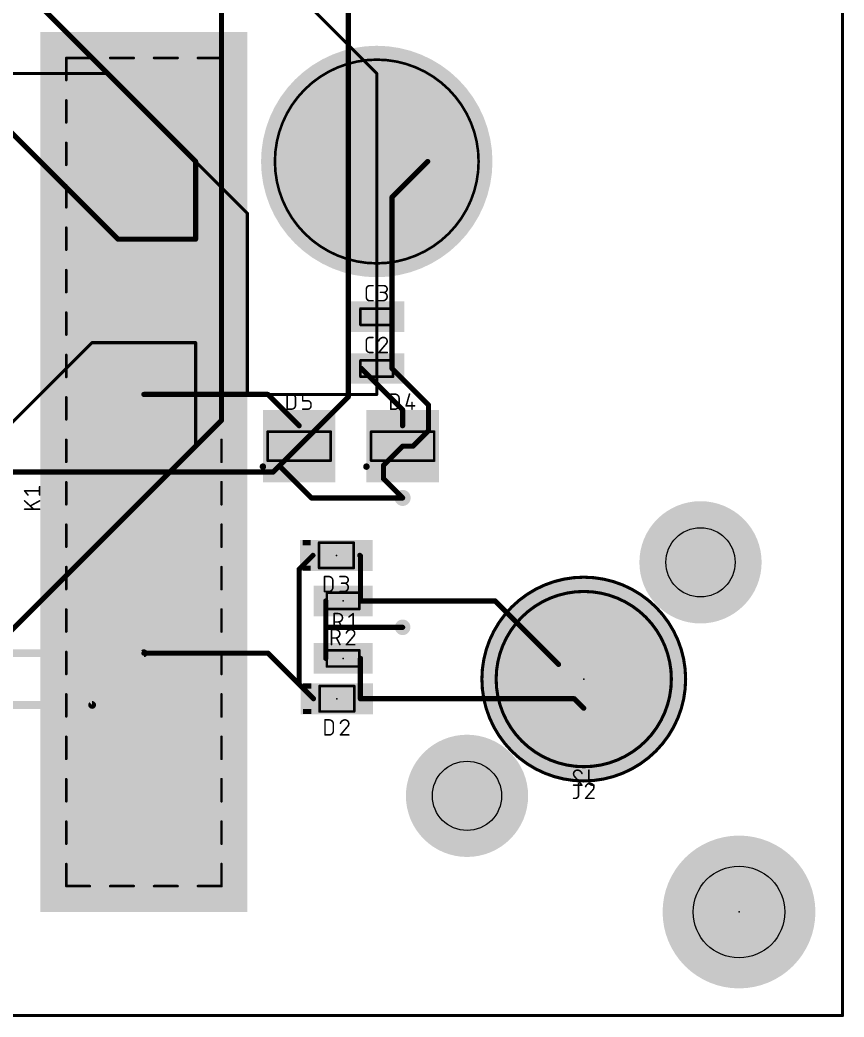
# Model space of a CAD drawing. Extents: x 0 to 100, y 0 to 94.
# Drawn here: x 59.96 to 100.41, y -0.08 to 48.86 of the extents above; entities that cross this region are included whole.
import ezdxf

# ---------------------------------------------------------------- set-up
doc = ezdxf.new("R2010")
doc.units = 0
for name, color, linetype in [('1', 12, 'CONTINUOUS'), ('16', 132, 'CONTINUOUS'), ('17', 110, 'CONTINUOUS'), ('18', 110, 'CONTINUOUS'), ('20', 31, 'CONTINUOUS'), ('21', 253, 'CONTINUOUS'), ('22', 253, 'CONTINUOUS'), ('23', 53, 'CONTINUOUS'), ('25', 253, 'CONTINUOUS'), ('26', 253, 'CONTINUOUS'), ('39', 12, 'CONTINUOUS'), ('40', 132, 'CONTINUOUS')]:
    doc.layers.add(name, color=color, linetype=linetype)

# ---------------------------------------------------------------- blocks, each defined once
blk = doc.blocks.new('SQUAREP')
blk.add_solid([(-0.5, -0.5), (0.5, -0.5), (-0.5, 0.5), (0.5, 0.5)])
blk = doc.blocks.new('ROUNDP')
at = {"const_width": 0.5}
blk.add_lwpolyline([(0, -0.25, 1), (0, 0.25, 1), (0, -0.25)], format="xyb", dxfattribs=at)
blk = doc.blocks.new('RECT')
blk.add_solid([(-0.5, -0.5), (0.5, -0.5), (-0.5, 0.5), (0.5, 0.5)])
blk = doc.blocks.new('ROUNDV')
at = {"const_width": 0.5}
blk.add_lwpolyline([(0, -0.25, 1), (0, 0.25, 1), (0, -0.25)], format="xyb", dxfattribs=at)

msp = doc.modelspace()

# ---------------------------------------------------------------- linework, layer by layer
at = {"layer": '1'}
for points, const_width in [([(77.47, 46.228), (67.056, 56.642)], 0.1524), ([(40.64, 46.228), (64.262, 46.228)], 0.1524), ([(64.262, 46.228), (71.12, 39.37)], 0.1524), ([(77.47, 30.48), (77.47, 46.228)], 0.1524), ([(78.22, 40.16), (79.97, 41.91)], 0.254), ([(78.22, 34.29), (78.22, 40.16)], 0.254), ([(71.12, 39.37), (71.12, 30.48)], 0.1524), ([(78.22, 31.75), (78.22, 34.29)], 0.254), ([(57.785, 27.305), (63.5, 33.02)], 0.1524), ([(63.5, 33.02), (68.58, 33.02)], 0.1524), ([(68.58, 33.02), (68.58, 27.94)], 0.1524), ([(76.72, 31.75), (78.74, 29.73)], 0.254), ([(80.01, 29.96), (78.22, 31.75)], 0.254), ([(66.04, 30.48), (72.1233, 30.48)], 0.254), ([(71.12, 30.48), (77.47, 30.48)], 0.1524), ([(72.1233, 30.48), (72.2567, 30.3467)], 0.254), ([(73.66, 28.9433), (72.2567, 30.3467)], 0.254), ([(78.74, 29.73), (78.74, 28.9433)], 0.254), ([(80.01, 28.702), (80.01, 29.96)], 0.254), ([(58.42, 17.78), (69.85, 29.21)], 0.254), ([(79.248, 27.94), (80.01, 28.702)], 0.254), ([(68.58, 27.94), (59.69, 19.05)], 0.1524), ([(77.8002, 27.0002), (78.74, 27.94)], 0.254), ([(78.74, 27.94), (79.248, 27.94)], 0.254), ([(72.7202, 26.9367), (74.2569, 25.4)], 0.254), ([(77.8002, 26.9367), (77.8002, 27.0002)], 0.254), ([(77.8002, 26.9367), (77.8002, 26.3398)], 0.254), ([(78.74, 25.4), (77.8002, 26.3398)], 0.254), ([(74.2569, 25.4), (78.74, 25.4)], 0.254), ([(73.66, 21.9018), (74.3388, 22.5806)], 0.254), ([(76.669, 22.5504), (76.6388, 22.5806)], 0.254), ([(76.669, 20.3454), (76.669, 22.5504)], 0.254), ([(73.66, 16.249), (73.66, 21.9018)], 0.254), ([(74.969, 19.05), (74.969, 20.3454)], 0.254), ([(83.2746, 20.3454), (76.669, 20.3454)], 0.254), ([(86.39, 17.23), (83.2746, 20.3454)], 0.254), ([(74.969, 17.526), (74.969, 19.05)], 0.254), ([(74.969, 19.05), (78.74, 19.05)], 0.254), ([(66.04, 17.78), (63.5, 15.24)], 0.381), ([(66.04, 17.78), (72.129, 17.78)], 0.254), ([(72.129, 17.78), (73.5295, 16.3795)], 0.254), ([(76.6642, 17.5212), (76.669, 17.526)], 0.254), ([(76.6642, 15.5448), (76.6642, 17.5212)], 0.254), ([(73.5295, 16.3795), (73.66, 16.249)], 0.254), ([(73.66, 16.249), (74.3642, 15.5448)], 0.254), ([(76.6642, 15.5448), (87.1652, 15.5448)], 0.254), ([(87.1652, 15.5448), (87.63, 15.08)], 0.254), ([(63.5, 15.24), (26.25, 15.24)], 0.381)]:
    msp.add_lwpolyline(points, dxfattribs=dict(at, const_width=const_width))
for points, const_width in [([(64.2889, 46.2549, 1), (64.2351, 46.2011)], 0.0762), ([(64.262, 46.1899, 1), (64.262, 46.2661)], 0.0762), ([(77.5081, 46.228, 1), (77.4319, 46.228)], 0.0762), ([(77.4431, 46.2011, 1), (77.4969, 46.2549)], 0.0762), ([(80.0149, 41.8651, 1), (79.9251, 41.9549)], 0.127), ([(78.2835, 40.16, 1), (78.1565, 40.16)], 0.127), ([(78.1751, 40.2049, 1), (78.2649, 40.1151)], 0.127), ([(71.1581, 39.37, 1), (71.0819, 39.37)], 0.0762), ([(71.0931, 39.3431, 1), (71.1469, 39.3969)], 0.0762), ([(78.2835, 34.29, 1), (78.1565, 34.29)], 0.127), ([(78.1565, 34.29, 1), (78.2835, 34.29)], 0.127), ([(63.5, 33.0581, 1), (63.5, 32.9819)], 0.0762), ([(63.5269, 32.9931, 1), (63.4731, 33.0469)], 0.0762), ([(68.6181, 33.02, 1), (68.5419, 33.02)], 0.0762), ([(68.58, 32.9819, 1), (68.58, 33.0581)], 0.0762), ([(76.7649, 31.7949, 1), (76.6751, 31.7051)], 0.127), ([(78.2649, 31.7949, 1), (78.1751, 31.7051)], 0.127), ([(78.1565, 31.75, 1), (78.2835, 31.75)], 0.127), ([(66.04, 30.5435, 1), (66.04, 30.4165)], 0.127), ([(71.12, 30.5181, 1), (71.12, 30.4419)], 0.0762), ([(71.0819, 30.48, 1), (71.1581, 30.48)], 0.0762), ([(72.1682, 30.5249, 1), (72.0784, 30.4351)], 0.127), ([(72.1233, 30.4165, 1), (72.1233, 30.5435)], 0.127), ([(72.3016, 30.3916, 1), (72.2117, 30.3017)], 0.127), ([(72.2117, 30.3017, 1), (72.3016, 30.3916)], 0.127), ([(77.4319, 30.48, 1), (77.5081, 30.48)], 0.0762), ([(77.47, 30.4419, 1), (77.47, 30.5181)], 0.0762), ([(78.8035, 29.73, 1), (78.6765, 29.73)], 0.127), ([(80.0735, 29.96, 1), (79.9465, 29.96)], 0.127), ([(79.9651, 29.9151, 1), (80.0549, 30.0049)], 0.127), ([(78.6951, 29.6851, 1), (78.7849, 29.7749)], 0.127), ([(69.8949, 29.1651, 1), (69.8051, 29.2549)], 0.127), ([(73.6151, 28.8984, 1), (73.7049, 28.9882)], 0.127), ([(78.6765, 28.9433, 1), (78.8035, 28.9433)], 0.127), ([(79.9465, 28.702, 1), (80.0735, 28.702)], 0.127), ([(80.0549, 28.6571, 1), (79.9651, 28.7469)], 0.127), ([(68.5419, 27.94, 1), (68.6181, 27.94)], 0.0762), ([(68.6069, 27.9131, 1), (68.5531, 27.9669)], 0.0762), ([(78.74, 28.0035, 1), (78.74, 27.8765)], 0.127), ([(78.7849, 27.8951, 1), (78.6951, 27.9849)], 0.127), ([(79.2031, 27.9849, 1), (79.2929, 27.8951)], 0.127), ([(79.248, 27.8765, 1), (79.248, 28.0035)], 0.127), ([(72.7651, 26.9816, 1), (72.6753, 26.8918)], 0.127), ([(77.8637, 27.0002, 1), (77.7367, 27.0002)], 0.127), ([(77.7553, 27.0451, 1), (77.8451, 26.9553)], 0.127), ([(77.8637, 26.9367, 1), (77.7367, 26.9367)], 0.127), ([(77.7367, 26.9367, 1), (77.8637, 26.9367)], 0.127), ([(77.8451, 26.3847, 1), (77.7553, 26.2949)], 0.127), ([(77.7367, 26.3398, 1), (77.8637, 26.3398)], 0.127), ([(74.2569, 25.4635, 1), (74.2569, 25.3365)], 0.127), ([(74.212, 25.3551, 1), (74.3018, 25.4449)], 0.127), ([(78.6951, 25.3551, 1), (78.7849, 25.4449)], 0.127), ([(78.74, 25.3365, 1), (78.74, 25.4635)], 0.127), ([(74.3837, 22.5357, 1), (74.2939, 22.6255)], 0.127), ([(76.6837, 22.6255, 1), (76.5939, 22.5357)], 0.127), ([(76.7325, 22.5504, 1), (76.6055, 22.5504)], 0.127), ([(76.6241, 22.5055, 1), (76.7139, 22.5953)], 0.127), ([(73.7235, 21.9018, 1), (73.5965, 21.9018)], 0.127), ([(73.6151, 21.9467, 1), (73.7049, 21.8569)], 0.127), ([(75.0325, 20.3454, 1), (74.9055, 20.3454)], 0.127), ([(76.669, 20.4089, 1), (76.669, 20.2819)], 0.127), ([(76.6055, 20.3454, 1), (76.7325, 20.3454)], 0.127), ([(83.3195, 20.3903, 1), (83.2297, 20.3005)], 0.127), ([(83.2746, 20.2819, 1), (83.2746, 20.4089)], 0.127), ([(75.0325, 19.05, 1), (74.9055, 19.05)], 0.127), ([(74.969, 19.1135, 1), (74.969, 18.9865)], 0.127), ([(74.9055, 19.05, 1), (75.0325, 19.05)], 0.127), ([(78.74, 18.9865, 1), (78.74, 19.1135)], 0.127), ([(66.1074, 17.7126, 1), (65.9726, 17.8474)], 0.1905), ([(66.04, 17.8435, 1), (66.04, 17.7165)], 0.127), ([(72.1739, 17.8249, 1), (72.0841, 17.7351)], 0.127), ([(72.129, 17.7165, 1), (72.129, 17.8435)], 0.127), ([(76.7277, 17.5212, 1), (76.6007, 17.5212)], 0.127), ([(76.6193, 17.5661, 1), (76.7091, 17.4763)], 0.127), ([(76.7139, 17.4811, 1), (76.6241, 17.5709)], 0.127), ([(74.9055, 17.526, 1), (75.0325, 17.526)], 0.127), ([(86.3451, 17.1851, 1), (86.4349, 17.2749)], 0.127), ([(73.5744, 16.4244, 1), (73.4846, 16.3346)], 0.127), ([(73.4846, 16.3346, 1), (73.5744, 16.4244)], 0.127), ([(73.7049, 16.2939, 1), (73.6151, 16.2041)], 0.127), ([(73.5965, 16.249, 1), (73.7235, 16.249)], 0.127), ([(73.6151, 16.2041, 1), (73.7049, 16.2939)], 0.127), ([(76.6642, 15.6083, 1), (76.6642, 15.4813)], 0.127), ([(87.2101, 15.5897, 1), (87.1203, 15.4999)], 0.127), ([(87.1652, 15.4813, 1), (87.1652, 15.6083)], 0.127), ([(63.4326, 15.3074, 1), (63.5674, 15.1726)], 0.1905), ([(63.5, 15.1448, 1), (63.5, 15.3353)], 0.1905), ([(74.3193, 15.4999, 1), (74.4091, 15.5897)], 0.127), ([(76.6007, 15.5448, 1), (76.7277, 15.5448)], 0.127), ([(87.5851, 15.0351, 1), (87.6749, 15.1249)], 0.127)]:
    msp.add_lwpolyline(points, format="xyb", dxfattribs=dict(at, const_width=const_width))
at = {"layer": '16'}
for points, const_width in [([(100.33, 0), (100.33, 86.106)], 0.1524), ([(69.85, 29.21), (69.85, 71.12)], 0.254), ([(68.58, 41.91), (50.8, 59.69)], 0.254), ([(44.45, 58.42), (64.77, 38.1)], 0.254), ([(76.073, 51.6382), (76.073, 30.353)], 0.254), ([(68.58, 38.1), (68.58, 41.91)], 0.254), ([(64.77, 38.1), (68.58, 38.1)], 0.254), ([(76.073, 30.353), (72.39, 26.67)], 0.254), ([(72.39, 26.67), (40.64, 26.67)], 0.254), ([(54.8711, 17.78), (66.04, 17.78)], 0.381), ([(0, 0), (100.33, 0)], 0.1524)]:
    msp.add_lwpolyline(points, dxfattribs=dict(at, const_width=const_width))
for points, const_width in [([(68.6435, 41.91, 1), (68.5165, 41.91)], 0.127), ([(68.5351, 41.8651, 1), (68.6249, 41.9549)], 0.127), ([(64.77, 38.1635, 1), (64.77, 38.0365)], 0.127), ([(64.7251, 38.0551, 1), (64.8149, 38.1449)], 0.127), ([(68.58, 38.0365, 1), (68.58, 38.1635)], 0.127), ([(68.5165, 38.1, 1), (68.6435, 38.1)], 0.127), ([(76.0095, 30.353, 1), (76.1365, 30.353)], 0.127), ([(76.1179, 30.3081, 1), (76.0281, 30.3979)], 0.127), ([(69.7865, 29.21, 1), (69.9135, 29.21)], 0.127), ([(72.3451, 26.7149, 1), (72.4349, 26.6251)], 0.127), ([(72.39, 26.6065, 1), (72.39, 26.7335)], 0.127), ([(66.04, 17.6848, 1), (66.04, 17.8753)], 0.1905), ([(100.2919, 0, 1), (100.3681, 0)], 0.0762), ([(100.33, -0.0381, 1), (100.33, 0.0381)], 0.0762)]:
    msp.add_lwpolyline(points, format="xyb", dxfattribs=dict(at, const_width=const_width))
at = {"layer": '20'}
for p, q in [((100.31, 0), (100.31, 86.03)), ((0, 0), (100.31, 0))]:
    msp.add_line(p, q, dxfattribs=at)
for centre, radius in [((93.36, 22.24), 1.7), ((81.9, 10.78), 1.7), ((95.25, 5.08), 2.25)]:
    msp.add_circle(centre, radius, dxfattribs=at)
at = {"layer": '21'}
for points, const_width in [([(62.23, 47.0218, 1), (62.23, 46.9582)], 0.0635), ([(62.2618, 46.99, 1), (62.1983, 46.99)], 0.0635), ([(63.385, 46.9582, 1), (63.385, 47.0218)], 0.0635), ([(64.385, 47.0218, 1), (64.385, 46.9582)], 0.0635), ([(65.54, 46.9582, 1), (65.54, 47.0218)], 0.0635), ([(66.54, 47.0218, 1), (66.54, 46.9582)], 0.0635), ([(67.695, 46.9582, 1), (67.695, 47.0218)], 0.0635), ([(68.695, 47.0218, 1), (68.695, 46.9582)], 0.0635), ([(69.8818, 46.99, 1), (69.8183, 46.99)], 0.0635), ([(69.85, 46.9582, 1), (69.85, 47.0218)], 0.0635), ([(77.47, 36.9113, 1), (77.47, 46.9087, 1), (77.47, 36.9113)], 0.127), ([(62.1983, 45.908, 1), (62.2618, 45.908)], 0.0635), ([(69.8183, 45.908, 1), (69.8818, 45.908)], 0.0635), ([(62.2618, 44.908, 1), (62.1983, 44.908)], 0.0635), ([(69.8818, 44.908, 1), (69.8183, 44.908)], 0.0635), ([(62.1983, 43.826, 1), (62.2618, 43.826)], 0.0635), ([(69.8183, 43.826, 1), (69.8818, 43.826)], 0.0635), ([(62.2618, 42.826, 1), (62.1983, 42.826)], 0.0635), ([(69.8818, 42.826, 1), (69.8183, 42.826)], 0.0635), ([(62.1983, 41.744, 1), (62.2618, 41.744)], 0.0635), ([(69.8183, 41.744, 1), (69.8818, 41.744)], 0.0635), ([(62.2618, 40.744, 1), (62.1983, 40.744)], 0.0635), ([(69.8818, 40.744, 1), (69.8183, 40.744)], 0.0635), ([(62.1983, 39.662, 1), (62.2618, 39.662)], 0.0635), ([(69.8183, 39.662, 1), (69.8818, 39.662)], 0.0635), ([(62.2618, 38.662, 1), (62.1983, 38.662)], 0.0635), ([(69.8818, 38.662, 1), (69.8183, 38.662)], 0.0635), ([(62.1983, 37.58, 1), (62.2618, 37.58)], 0.0635), ([(69.8183, 37.58, 1), (69.8818, 37.58)], 0.0635), ([(62.2618, 36.58, 1), (62.1983, 36.58)], 0.0635), ([(69.8818, 36.58, 1), (69.8183, 36.58)], 0.0635), ([(62.1983, 35.498, 1), (62.2618, 35.498)], 0.0635), ([(69.8183, 35.498, 1), (69.8818, 35.498)], 0.0635), ([(76.7018, 34.69, 1), (76.6382, 34.69)], 0.0635), ([(76.67, 34.7218, 1), (76.67, 34.6583)], 0.0635), ([(78.3018, 34.69, 1), (78.2383, 34.69)], 0.0635), ([(78.27, 34.6583, 1), (78.27, 34.7218)], 0.0635), ([(62.2618, 34.498, 1), (62.1983, 34.498)], 0.0635), ([(69.8818, 34.498, 1), (69.8183, 34.498)], 0.0635), ([(76.67, 33.9218, 1), (76.67, 33.8582)], 0.0635), ([(76.6382, 33.89, 1), (76.7018, 33.89)], 0.0635), ([(78.2383, 33.89, 1), (78.3018, 33.89)], 0.0635), ([(78.27, 33.8582, 1), (78.27, 33.9218)], 0.0635), ([(62.1983, 33.416, 1), (62.2618, 33.416)], 0.0635), ([(69.8183, 33.416, 1), (69.8818, 33.416)], 0.0635), ([(62.2618, 32.416, 1), (62.1983, 32.416)], 0.0635), ([(69.8818, 32.416, 1), (69.8183, 32.416)], 0.0635), ([(76.67, 32.1818, 1), (76.67, 32.1182)], 0.0635), ([(76.7018, 32.15, 1), (76.6382, 32.15)], 0.0635), ([(78.3018, 32.15, 1), (78.2383, 32.15)], 0.0635), ([(78.27, 32.1182, 1), (78.27, 32.1818)], 0.0635), ([(62.1983, 31.334, 1), (62.2618, 31.334)], 0.0635), ([(69.8183, 31.334, 1), (69.8818, 31.334)], 0.0635), ([(76.6382, 31.35, 1), (76.7018, 31.35)], 0.0635), ([(76.67, 31.3818, 1), (76.67, 31.3183)], 0.0635), ([(78.2383, 31.35, 1), (78.3018, 31.35)], 0.0635), ([(78.27, 31.3183, 1), (78.27, 31.3818)], 0.0635), ([(62.2618, 30.334, 1), (62.1983, 30.334)], 0.0635), ([(69.8818, 30.334, 1), (69.8183, 30.334)], 0.0635), ([(62.1983, 29.252, 1), (62.2618, 29.252)], 0.0635), ([(69.8183, 29.252, 1), (69.8818, 29.252)], 0.0635), ([(72.1106, 28.683, 1), (72.1106, 28.6195)], 0.0635), ([(72.1424, 28.6512, 1), (72.0789, 28.6512)], 0.0635), ([(75.2412, 28.6512, 1), (75.1776, 28.6512)], 0.0635), ([(75.2094, 28.6195, 1), (75.2094, 28.683)], 0.0635), ([(77.1906, 28.683, 1), (77.1906, 28.6195)], 0.0635), ([(77.2224, 28.6512, 1), (77.1589, 28.6512)], 0.0635), ([(80.3212, 28.6512, 1), (80.2576, 28.6512)], 0.0635), ([(80.2894, 28.6195, 1), (80.2894, 28.683)], 0.0635), ([(62.2618, 28.252, 1), (62.1983, 28.252)], 0.0635), ([(69.8818, 28.252, 1), (69.8183, 28.252)], 0.0635), ([(62.1983, 27.17, 1), (62.2618, 27.17)], 0.0635), ([(69.8183, 27.17, 1), (69.8818, 27.17)], 0.0635), ([(71.882, 26.8573, 1), (71.882, 27.0161, 1), (71.882, 26.8573)], 0.1588), ([(72.1106, 27.2605, 1), (72.1106, 27.1971)], 0.0635), ([(72.0789, 27.2288, 1), (72.1424, 27.2288)], 0.0635), ([(75.1776, 27.2288, 1), (75.2412, 27.2288)], 0.0635), ([(75.2094, 27.1971, 1), (75.2094, 27.2605)], 0.0635), ([(76.962, 26.8573, 1), (76.962, 27.0161, 1), (76.962, 26.8573)], 0.1588), ([(77.1906, 27.2605, 1), (77.1906, 27.1971)], 0.0635), ([(77.1589, 27.2288, 1), (77.2224, 27.2288)], 0.0635), ([(80.2576, 27.2288, 1), (80.3212, 27.2288)], 0.0635), ([(80.2894, 27.1971, 1), (80.2894, 27.2605)], 0.0635), ([(62.2618, 26.17, 1), (62.1983, 26.17)], 0.0635), ([(69.8818, 26.17, 1), (69.8183, 26.17)], 0.0635), ([(62.1983, 25.088, 1), (62.2618, 25.088)], 0.0635), ([(69.8183, 25.088, 1), (69.8818, 25.088)], 0.0635), ([(62.2618, 24.088, 1), (62.1983, 24.088)], 0.0635), ([(69.8818, 24.088, 1), (69.8183, 24.088)], 0.0635), ([(62.1983, 23.006, 1), (62.2618, 23.006)], 0.0635), ([(69.8183, 23.006, 1), (69.8818, 23.006)], 0.0635), ([(74.6388, 23.2373, 1), (74.6388, 23.1739)], 0.0635), ([(74.6706, 23.2056, 1), (74.6071, 23.2056)], 0.0635), ([(76.3706, 23.2056, 1), (76.3071, 23.2056)], 0.0635), ([(76.3388, 23.1739, 1), (76.3388, 23.2373)], 0.0635), ([(62.2618, 22.006, 1), (62.1983, 22.006)], 0.0635), ([(69.8818, 22.006, 1), (69.8183, 22.006)], 0.0635), ([(74.6388, 21.9873, 1), (74.6388, 21.9239)], 0.0635), ([(74.6071, 21.9556, 1), (74.6706, 21.9556)], 0.0635), ([(76.3071, 21.9556, 1), (76.3706, 21.9556)], 0.0635), ([(76.3388, 21.9239, 1), (76.3388, 21.9873)], 0.0635), ([(87.63, 11.51, 1), (87.63, 21.51, 1), (87.63, 11.51)], 0.1524), ([(62.1983, 20.924, 1), (62.2618, 20.924)], 0.0635), ([(69.8183, 20.924, 1), (69.8818, 20.924)], 0.0635), ([(75.0508, 20.7454, 1), (74.9873, 20.7454)], 0.0635), ([(75.019, 20.7771, 1), (75.019, 20.7137)], 0.0635), ([(76.6508, 20.7454, 1), (76.5872, 20.7454)], 0.0635), ([(76.619, 20.7137, 1), (76.619, 20.7771)], 0.0635), ([(62.2618, 19.924, 1), (62.1983, 19.924)], 0.0635), ([(69.8818, 19.924, 1), (69.8183, 19.924)], 0.0635), ([(75.019, 19.9771, 1), (75.019, 19.9137)], 0.0635), ([(74.9873, 19.9454, 1), (75.0508, 19.9454)], 0.0635), ([(76.5872, 19.9454, 1), (76.6508, 19.9454)], 0.0635), ([(76.619, 19.9137, 1), (76.619, 19.9771)], 0.0635), ([(62.1983, 18.842, 1), (62.2618, 18.842)], 0.0635), ([(69.8183, 18.842, 1), (69.8818, 18.842)], 0.0635), ([(62.2618, 17.842, 1), (62.1983, 17.842)], 0.0635), ([(69.8818, 17.842, 1), (69.8183, 17.842)], 0.0635), ([(75.019, 17.9578, 1), (75.019, 17.8943)], 0.0635), ([(75.0508, 17.926, 1), (74.9873, 17.926)], 0.0635), ([(76.6508, 17.926, 1), (76.5872, 17.926)], 0.0635), ([(76.619, 17.8943, 1), (76.619, 17.9578)], 0.0635), ([(75.019, 17.1578, 1), (75.019, 17.0943)], 0.0635), ([(74.9873, 17.126, 1), (75.0508, 17.126)], 0.0635), ([(76.5872, 17.126, 1), (76.6508, 17.126)], 0.0635), ([(76.619, 17.0943, 1), (76.619, 17.1578)], 0.0635), ([(62.1983, 16.76, 1), (62.2618, 16.76)], 0.0635), ([(69.8183, 16.76, 1), (69.8818, 16.76)], 0.0635), ([(74.6642, 16.2016, 1), (74.6642, 16.1381)], 0.0635), ([(74.696, 16.1698, 1), (74.6325, 16.1698)], 0.0635), ([(76.3959, 16.1698, 1), (76.3324, 16.1698)], 0.0635), ([(76.3642, 16.1381, 1), (76.3642, 16.2016)], 0.0635), ([(62.2618, 15.76, 1), (62.1983, 15.76)], 0.0635), ([(69.8818, 15.76, 1), (69.8183, 15.76)], 0.0635), ([(62.1983, 14.678, 1), (62.2618, 14.678)], 0.0635), ([(69.8183, 14.678, 1), (69.8818, 14.678)], 0.0635), ([(74.6642, 14.9516, 1), (74.6642, 14.888)], 0.0635), ([(74.6325, 14.9198, 1), (74.696, 14.9198)], 0.0635), ([(76.3324, 14.9198, 1), (76.3959, 14.9198)], 0.0635), ([(76.3642, 14.888, 1), (76.3642, 14.9516)], 0.0635), ([(62.2618, 13.678, 1), (62.1983, 13.678)], 0.0635), ([(69.8818, 13.678, 1), (69.8183, 13.678)], 0.0635), ([(62.1983, 12.596, 1), (62.2618, 12.596)], 0.0635), ([(69.8183, 12.596, 1), (69.8818, 12.596)], 0.0635), ([(62.2618, 11.596, 1), (62.1983, 11.596)], 0.0635), ([(69.8818, 11.596, 1), (69.8183, 11.596)], 0.0635), ([(62.1983, 10.514, 1), (62.2618, 10.514)], 0.0635), ([(69.8183, 10.514, 1), (69.8818, 10.514)], 0.0635), ([(62.2618, 9.514, 1), (62.1983, 9.514)], 0.0635), ([(69.8818, 9.514, 1), (69.8183, 9.514)], 0.0635), ([(62.1983, 8.432, 1), (62.2618, 8.432)], 0.0635), ([(69.8183, 8.432, 1), (69.8818, 8.432)], 0.0635), ([(62.2618, 7.432, 1), (62.1983, 7.432)], 0.0635), ([(69.8818, 7.432, 1), (69.8183, 7.432)], 0.0635), ([(62.23, 6.3818, 1), (62.23, 6.3183)], 0.0635), ([(62.1983, 6.35, 1), (62.2618, 6.35)], 0.0635), ([(63.385, 6.3183, 1), (63.385, 6.3818)], 0.0635), ([(64.385, 6.3818, 1), (64.385, 6.3183)], 0.0635), ([(65.54, 6.3183, 1), (65.54, 6.3818)], 0.0635), ([(66.54, 6.3818, 1), (66.54, 6.3183)], 0.0635), ([(67.695, 6.3183, 1), (67.695, 6.3818)], 0.0635), ([(68.695, 6.3818, 1), (68.695, 6.3183)], 0.0635), ([(69.8183, 6.35, 1), (69.8818, 6.35)], 0.0635), ([(69.85, 6.3183, 1), (69.85, 6.3818)], 0.0635)]:
    msp.add_lwpolyline(points, format="xyb", dxfattribs=dict(at, const_width=const_width))
at = {"layer": '21', "const_width": 0.127}
for points in [[(63.385, 46.99), (62.23, 46.99)], [(62.23, 46.99), (62.23, 45.908)], [(65.54, 46.99), (64.385, 46.99)], [(67.695, 46.99), (66.54, 46.99)], [(69.85, 46.99), (68.695, 46.99)], [(69.85, 45.908), (69.85, 46.99)], [(62.23, 44.908), (62.23, 43.826)], [(69.85, 43.826), (69.85, 44.908)], [(62.23, 42.826), (62.23, 41.744)], [(69.85, 41.744), (69.85, 42.826)], [(62.23, 40.744), (62.23, 39.662)], [(69.85, 39.662), (69.85, 40.744)], [(62.23, 38.662), (62.23, 37.58)], [(69.85, 37.58), (69.85, 38.662)], [(62.23, 36.58), (62.23, 35.498)], [(69.85, 35.498), (69.85, 36.58)], [(76.67, 34.69), (78.27, 34.69)], [(76.67, 33.89), (76.67, 34.69)], [(78.27, 34.69), (78.27, 33.89)], [(62.23, 34.498), (62.23, 33.416)], [(69.85, 33.416), (69.85, 34.498)], [(78.27, 33.89), (76.67, 33.89)], [(62.23, 32.416), (62.23, 31.334)], [(69.85, 31.334), (69.85, 32.416)], [(76.67, 32.15), (78.27, 32.15)], [(76.67, 31.35), (76.67, 32.15)], [(78.27, 32.15), (78.27, 31.35)], [(78.27, 31.35), (76.67, 31.35)], [(62.23, 30.334), (62.23, 29.252)], [(69.85, 29.252), (69.85, 30.334)], [(75.2094, 28.6512), (72.1106, 28.6512)], [(72.1106, 28.6512), (72.1106, 27.2288)], [(75.2094, 28.6512), (75.2094, 27.2288)], [(80.2894, 28.6512), (77.1906, 28.6512)], [(77.1906, 28.6512), (77.1906, 27.2288)], [(80.2894, 28.6512), (80.2894, 27.2288)], [(62.23, 28.252), (62.23, 27.17)], [(69.85, 27.17), (69.85, 28.252)], [(72.1106, 27.2288), (75.2094, 27.2288)], [(77.1906, 27.2288), (80.2894, 27.2288)], [(62.23, 26.17), (62.23, 25.088)], [(69.85, 25.088), (69.85, 26.17)], [(62.23, 24.088), (62.23, 23.006)], [(69.85, 23.006), (69.85, 24.088)], [(76.3388, 23.2056), (74.6388, 23.2056)], [(74.6388, 23.2056), (74.6388, 21.9556)], [(76.3388, 21.9556), (76.3388, 23.2056)], [(62.23, 22.006), (62.23, 20.924)], [(69.85, 20.924), (69.85, 22.006)], [(74.6388, 21.9556), (76.3388, 21.9556)], [(75.019, 20.7454), (76.619, 20.7454)], [(75.019, 19.9454), (75.019, 20.7454)], [(76.619, 20.7454), (76.619, 19.9454)], [(62.23, 19.924), (62.23, 18.842)], [(69.85, 18.842), (69.85, 19.924)], [(76.619, 19.9454), (75.019, 19.9454)], [(62.23, 17.842), (62.23, 16.76)], [(69.85, 16.76), (69.85, 17.842)], [(75.019, 17.926), (76.619, 17.926)], [(75.019, 17.126), (75.019, 17.926)], [(76.619, 17.926), (76.619, 17.126)], [(76.619, 17.126), (75.019, 17.126)], [(76.3642, 16.1698), (74.6642, 16.1698)], [(74.6642, 16.1698), (74.6642, 14.9198)], [(76.3642, 14.9198), (76.3642, 16.1698)], [(62.23, 15.76), (62.23, 14.678)], [(69.85, 14.678), (69.85, 15.76)], [(74.6642, 14.9198), (76.3642, 14.9198)], [(62.23, 13.678), (62.23, 12.596)], [(69.85, 12.596), (69.85, 13.678)], [(62.23, 11.596), (62.23, 10.514)], [(69.85, 10.514), (69.85, 11.596)], [(62.23, 9.514), (62.23, 8.432)], [(69.85, 8.432), (69.85, 9.514)], [(62.23, 7.432), (62.23, 6.35)], [(69.85, 6.35), (69.85, 7.432)], [(62.23, 6.35), (63.385, 6.35)], [(64.385, 6.35), (65.54, 6.35)], [(66.54, 6.35), (67.695, 6.35)], [(68.695, 6.35), (69.85, 6.35)]]:
    msp.add_lwpolyline(points, dxfattribs=at)
at = {"layer": '22', "const_width": 0.1524}
msp.add_lwpolyline([(87.63, 12.21, 1), (87.63, 20.81, 1), (87.63, 12.21)], format="xyb", dxfattribs=at)
at = {"layer": '23'}
for p in [(77.47, 41.91), (77.47, 34.29), (77.47, 31.75), (73.66, 27.94), (78.74, 27.94), (66.04, 26.67), (75.4888, 22.5806), (75.819, 20.3454), (75.819, 17.526), (87.63, 16.51), (75.5142, 15.5448), (95.25, 5.08)]:
    msp.add_point(p, dxfattribs=at)
at = {"layer": '25'}
for points, const_width in [([(77.1231, 35.8147, 0.4142), (76.9594, 35.651)], 0.0762), ([(77.1231, 35.8338, 1), (77.1231, 35.7957)], 0.0381), ([(77.1231, 35.7957, 1), (77.1231, 35.8337)], 0.0381), ([(77.2868, 35.7957, 1), (77.2868, 35.8338)], 0.0381), ([(77.5713, 35.8338, 1), (77.5713, 35.7957)], 0.0381), ([(77.8169, 35.4873, 1), (77.8169, 35.8147)], 0.0762), ([(77.8169, 35.8338, 1), (77.8169, 35.7957)], 0.0381), ([(77.8169, 35.7957, 1), (77.8169, 35.8338)], 0.0381), ([(76.9594, 35.2418, 0.4142), (77.1231, 35.0781)], 0.0762), ([(76.9785, 35.651, 1), (76.9404, 35.651)], 0.0381), ([(76.9404, 35.651, 1), (76.9785, 35.651)], 0.0381), ([(76.9785, 35.2418, 1), (76.9404, 35.2418)], 0.0381), ([(76.9404, 35.2418, 1), (76.9785, 35.2418)], 0.0381), ([(77.6532, 35.5064, 1), (77.6532, 35.4683)], 0.0381), ([(77.776, 35.0781, 1), (77.776, 35.4873)], 0.0762), ([(77.776, 35.5064, 1), (77.776, 35.4683)], 0.0381), ([(77.8169, 35.5064, 1), (77.8169, 35.4683)], 0.0381), ([(77.8169, 35.4683, 1), (77.8169, 35.5064)], 0.0381), ([(77.1231, 35.0971, 1), (77.1231, 35.059)], 0.0381), ([(77.1231, 35.059, 1), (77.1231, 35.0971)], 0.0381), ([(77.2868, 35.059, 1), (77.2868, 35.0971)], 0.0381), ([(77.5713, 35.0971, 1), (77.5713, 35.059)], 0.0381), ([(77.776, 35.0971, 1), (77.776, 35.059)], 0.0381), ([(77.776, 35.059, 1), (77.776, 35.0971)], 0.0381), ([(77.1231, 33.2747, 0.4142), (76.9594, 33.111)], 0.0762), ([(77.1231, 33.2938, 1), (77.1231, 33.2557)], 0.0381), ([(77.1231, 33.2557, 1), (77.1231, 33.2937)], 0.0381), ([(77.2868, 33.2557, 1), (77.2868, 33.2938)], 0.0381), ([(77.7964, 33.2747, 0.3252), (77.5713, 33.111)], 0.0762), ([(77.9806, 33.0906, 0.4142), (77.7964, 33.2747)], 0.0762), ([(77.7964, 33.2938, 1), (77.7964, 33.2557)], 0.0381), ([(77.7964, 33.2557, 1), (77.7964, 33.2937)], 0.0381), ([(76.9785, 33.111, 1), (76.9404, 33.111)], 0.0381), ([(76.9404, 33.111, 1), (76.9785, 33.111)], 0.0381), ([(77.5532, 33.1169, 1), (77.5895, 33.1051)], 0.0381), ([(77.906, 32.9611, 1), (77.9323, 32.9335)], 0.0381), ([(77.9192, 32.9473, 0.2053), (77.9806, 33.0906)], 0.0762), ([(77.9337, 32.935, 1), (77.9047, 32.9597)], 0.0381), ([(77.9996, 33.0905, 1), (77.9615, 33.0906)], 0.0381), ([(77.9615, 33.0906, 1), (77.9996, 33.0906)], 0.0381), ([(76.9594, 32.7018, 0.4142), (77.1231, 32.5381)], 0.0762), ([(76.9785, 32.7018, 1), (76.9404, 32.7018)], 0.0381), ([(76.9404, 32.7018, 1), (76.9785, 32.7018)], 0.0381), ([(77.1231, 32.5572, 1), (77.1231, 32.5191)], 0.0381), ([(77.1231, 32.5191, 1), (77.1231, 32.5572)], 0.0381), ([(77.2868, 32.5191, 1), (77.2868, 32.5572)], 0.0381), ([(77.5713, 32.5572, 1), (77.5713, 32.5191)], 0.0381), ([(77.5568, 32.5504, 1), (77.5859, 32.5258)], 0.0381), ([(77.9806, 32.5191, 1), (77.9806, 32.5572)], 0.0381), ([(73.0774, 30.5118, 1), (73.0774, 30.4737)], 0.0381), ([(73.0965, 30.4927, 1), (73.0584, 30.4927)], 0.0381), ([(73.282, 30.5118, 1), (73.282, 30.4737)], 0.0381), ([(73.4867, 30.2881, 0.4142), (73.282, 30.4927)], 0.0762), ([(73.282, 30.4737, 1), (73.282, 30.5118)], 0.0381), ([(73.8333, 30.5118, 1), (73.8333, 30.4737)], 0.0381), ([(73.8524, 30.4927, 1), (73.8143, 30.4927)], 0.0381), ([(74.2426, 30.4737, 1), (74.2426, 30.5118)], 0.0381), ([(78.1574, 30.5118, 1), (78.1574, 30.4737)], 0.0381), ([(78.1765, 30.4927, 1), (78.1384, 30.4927)], 0.0381), ([(78.362, 30.5118, 1), (78.362, 30.4737)], 0.0381), ([(78.5667, 30.2881, 0.4142), (78.362, 30.4927)], 0.0762), ([(78.362, 30.4737, 1), (78.362, 30.5118)], 0.0381), ([(79.0953, 30.4875, 1), (79.0587, 30.4979)], 0.0381), ([(73.282, 29.7561, 0.4142), (73.4867, 29.9607)], 0.0762), ([(73.5057, 30.2881, 1), (73.4676, 30.2881)], 0.0381), ([(73.4676, 30.2881, 1), (73.5057, 30.2881)], 0.0381), ([(73.5057, 29.9607, 1), (73.4676, 29.9607)], 0.0381), ([(73.4676, 29.9607, 1), (73.5057, 29.9607)], 0.0381), ([(73.8333, 30.1844, 1), (73.8333, 30.1463)], 0.0381), ([(73.8143, 30.1653, 1), (73.8524, 30.1653)], 0.0381), ([(74.0789, 30.1844, 1), (74.0789, 30.1463)], 0.0381), ([(74.2426, 30.0016, 0.4142), (74.0789, 30.1653)], 0.0762), ([(74.0789, 29.7561, 0.4142), (74.2426, 29.9198)], 0.0762), ([(74.0789, 30.1463, 1), (74.0789, 30.1844)], 0.0381), ([(74.2616, 30.0016, 1), (74.2235, 30.0016)], 0.0381), ([(74.2235, 30.0016, 1), (74.2616, 30.0016)], 0.0381), ([(74.2616, 29.9198, 1), (74.2235, 29.9198)], 0.0381), ([(74.2235, 29.9198, 1), (74.2616, 29.9198)], 0.0381), ([(78.362, 29.7561, 0.4142), (78.5667, 29.9607)], 0.0762), ([(78.5857, 30.2881, 1), (78.5476, 30.2881)], 0.0381), ([(78.5476, 30.2881, 1), (78.5857, 30.2881)], 0.0381), ([(78.5857, 29.9607, 1), (78.5476, 29.9607)], 0.0381), ([(78.5476, 29.9607, 1), (78.5857, 29.9607)], 0.0381), ([(78.9133, 29.9388, 1), (78.9133, 29.9007)], 0.0381), ([(78.895, 29.925, 1), (78.9317, 29.9146)], 0.0381), ([(79.2188, 30.0835, 1), (79.1807, 30.0835)], 0.0381), ([(79.3226, 29.9007, 1), (79.3226, 29.9388)], 0.0381), ([(73.0774, 29.7752, 1), (73.0774, 29.737)], 0.0381), ([(73.0584, 29.7561, 1), (73.0965, 29.7561)], 0.0381), ([(73.282, 29.7751, 1), (73.282, 29.7371)], 0.0381), ([(73.282, 29.737, 1), (73.282, 29.7752)], 0.0381), ([(73.8333, 29.7752, 1), (73.8333, 29.737)], 0.0381), ([(74.0789, 29.7752, 1), (74.0789, 29.737)], 0.0381), ([(74.0789, 29.737, 1), (74.0789, 29.7752)], 0.0381), ([(78.1574, 29.7752, 1), (78.1574, 29.737)], 0.0381), ([(78.1384, 29.7561, 1), (78.1765, 29.7561)], 0.0381), ([(78.362, 29.7751, 1), (78.362, 29.7371)], 0.0381), ([(78.362, 29.737, 1), (78.362, 29.7752)], 0.0381), ([(79.1807, 29.7561, 1), (79.2188, 29.7561)], 0.0381), ([(60.941, 25.9523, 1), (60.9029, 25.9523)], 0.0381), ([(60.2002, 25.7596, 1), (60.1704, 25.7358)], 0.0381), ([(60.1853, 25.7667, 1), (60.1853, 25.7286)], 0.0381), ([(60.3341, 25.5312, 1), (60.3639, 25.555)], 0.0381), ([(60.9029, 25.5431, 1), (60.941, 25.5431)], 0.0381), ([(60.9219, 25.7286, 1), (60.9219, 25.7667)], 0.0381), ([(60.1981, 25.271, 1), (60.1725, 25.2428)], 0.0381), ([(60.4626, 25.0281, 1), (60.4809, 24.9947)], 0.0381), ([(60.931, 25.2402, 1), (60.9128, 25.2737)], 0.0381), ([(60.1853, 24.8668, 1), (60.1853, 24.8287)], 0.0381), ([(60.6226, 24.8336, 1), (60.6483, 24.8618)], 0.0381), ([(60.9219, 24.8287, 1), (60.9219, 24.8668)], 0.0381), ([(74.9062, 21.5616, 1), (74.9062, 21.5235)], 0.0381), ([(74.9253, 21.5425, 1), (74.8872, 21.5425)], 0.0381), ([(75.3155, 21.3379, 0.4142), (75.1108, 21.5425)], 0.0762), ([(75.1108, 21.5616, 1), (75.1108, 21.5235)], 0.0381), ([(75.1108, 21.5235, 1), (75.1108, 21.5616)], 0.0381), ([(75.6621, 21.5616, 1), (75.6621, 21.5235)], 0.0381), ([(75.9077, 21.2151, 1), (75.9077, 21.5425)], 0.0762), ([(75.9077, 21.5616, 1), (75.9077, 21.5235)], 0.0381), ([(75.9077, 21.5235, 1), (75.9077, 21.5616)], 0.0381), ([(75.1108, 20.8059, 0.4142), (75.3155, 21.0105)], 0.0762), ([(75.3345, 21.3379, 1), (75.2964, 21.3379)], 0.0381), ([(75.2964, 21.3379, 1), (75.3345, 21.3379)], 0.0381), ([(75.3345, 21.0105, 1), (75.2964, 21.0105)], 0.0381), ([(75.744, 21.2342, 1), (75.744, 21.1961)], 0.0381), ([(75.8668, 21.2342, 1), (75.8668, 21.1961)], 0.0381), ([(75.8668, 20.8059, 1), (75.8668, 21.2151)], 0.0762), ([(75.9077, 21.2342, 1), (75.9077, 21.1961)], 0.0381), ([(75.9077, 21.1961, 1), (75.9077, 21.2342)], 0.0381), ([(74.9062, 20.825, 1), (74.9062, 20.7869)], 0.0381), ([(74.8872, 20.8059, 1), (74.9253, 20.8059)], 0.0381), ([(75.1108, 20.8249, 1), (75.1108, 20.7869)], 0.0381), ([(75.1108, 20.7869, 1), (75.1108, 20.825)], 0.0381), ([(75.2964, 21.0105, 1), (75.3345, 21.0105)], 0.0381), ([(75.6621, 20.825, 1), (75.6621, 20.7869)], 0.0381), ([(75.8668, 20.825, 1), (75.8668, 20.7869)], 0.0381), ([(75.8668, 20.7869, 1), (75.8668, 20.825)], 0.0381), ([(75.3782, 19.7422, 1), (75.3782, 19.7041)], 0.0381), ([(75.3972, 19.7231, 1), (75.3591, 19.7231)], 0.0381), ([(75.5828, 19.7422, 1), (75.5828, 19.7041)], 0.0381), ([(75.5828, 19.3139, 1), (75.5828, 19.7231)], 0.0762), ([(75.5828, 19.7041, 1), (75.5828, 19.7422)], 0.0381), ([(76.0927, 19.5743, 1), (76.1165, 19.5445)], 0.0381), ([(76.3282, 19.7231, 1), (76.2902, 19.7231)], 0.0381), ([(76.3211, 19.7082, 1), (76.2973, 19.738)], 0.0381), ([(75.3782, 19.3329, 1), (75.3782, 19.2948)], 0.0381), ([(75.5828, 19.3329, 1), (75.5828, 19.2948)], 0.0381), ([(75.5828, 19.2948, 1), (75.5828, 19.3329)], 0.0381), ([(75.6408, 19.3224, 1), (75.6067, 19.3054)], 0.0381), ([(75.2702, 18.9357, 1), (75.2321, 18.9357)], 0.0381), ([(75.2512, 18.9548, 1), (75.2512, 18.9167)], 0.0381), ([(75.3591, 18.9865, 1), (75.3972, 18.9865)], 0.0381), ([(75.4558, 18.5265, 1), (75.4558, 18.9357)], 0.0762), ([(75.4558, 18.9548, 1), (75.4558, 18.9167)], 0.0381), ([(75.4558, 18.9167, 1), (75.4558, 18.9548)], 0.0381), ([(75.7704, 18.978, 1), (75.8044, 18.995)], 0.0381), ([(76.2027, 18.9357, 0.3252), (75.9776, 18.772)], 0.0762), ([(75.9595, 18.7779, 1), (75.9957, 18.7661)], 0.0381), ([(76.1046, 19.0055, 1), (76.1046, 18.9674)], 0.0381), ([(76.3868, 18.7516, 0.4142), (76.2027, 18.9357)], 0.0762), ([(76.2027, 18.9548, 1), (76.2027, 18.9167)], 0.0381), ([(76.2027, 18.9167, 1), (76.2027, 18.9547)], 0.0381), ([(76.2902, 18.9865, 1), (76.3282, 18.9865)], 0.0381), ([(76.3254, 18.6083, 0.2053), (76.3868, 18.7516)], 0.0762), ([(76.3123, 18.6221, 1), (76.3386, 18.5945)], 0.0381), ([(76.3399, 18.596, 1), (76.3109, 18.6207)], 0.0381), ([(76.4059, 18.7515, 1), (76.3678, 18.7516)], 0.0381), ([(76.3678, 18.7516, 1), (76.4059, 18.7516)], 0.0381), ([(76.5138, 18.9674, 1), (76.5138, 19.0055)], 0.0381), ([(75.2512, 18.5455, 1), (75.2512, 18.5074)], 0.0381), ([(75.2321, 18.1991, 1), (75.2702, 18.1991)], 0.0381), ([(75.4558, 18.5455, 1), (75.4558, 18.5074)], 0.0381), ([(75.4558, 18.5074, 1), (75.4558, 18.5455)], 0.0381), ([(75.5138, 18.535, 1), (75.4797, 18.518)], 0.0381), ([(75.6434, 18.1906, 1), (75.6774, 18.2076)], 0.0381), ([(75.9776, 18.2182, 1), (75.9776, 18.1801)], 0.0381), ([(75.9631, 18.2114, 1), (75.9921, 18.1868)], 0.0381), ([(76.3868, 18.1801, 1), (76.3868, 18.2182)], 0.0381), ([(74.9316, 14.5258, 1), (74.9316, 14.4877)], 0.0381), ([(74.9507, 14.5067, 1), (74.9126, 14.5067)], 0.0381), ([(75.1362, 14.5258, 1), (75.1362, 14.4877)], 0.0381), ([(75.3409, 14.3021, 0.4142), (75.1362, 14.5067)], 0.0762), ([(75.1362, 14.4877, 1), (75.1362, 14.5258)], 0.0381), ([(75.3599, 14.3021, 1), (75.3218, 14.3021)], 0.0381), ([(75.3218, 14.3021, 1), (75.3599, 14.3021)], 0.0381), ([(75.9126, 14.5067, 0.3252), (75.6875, 14.343)], 0.0762), ([(75.6694, 14.3489, 1), (75.7057, 14.3371)], 0.0381), ([(75.9126, 14.5258, 1), (75.9126, 14.4877)], 0.0381), ([(76.0968, 14.3226, 0.4142), (75.9126, 14.5067)], 0.0762), ([(75.9126, 14.4877, 1), (75.9126, 14.5257)], 0.0381), ([(76.0222, 14.1931, 1), (76.0485, 14.1655)], 0.0381), ([(76.0354, 14.1793, 0.2053), (76.0968, 14.3226)], 0.0762), ([(76.0499, 14.167, 1), (76.0209, 14.1917)], 0.0381), ([(76.1158, 14.3225, 1), (76.0777, 14.3226)], 0.0381), ([(76.0777, 14.3226, 1), (76.1158, 14.3226)], 0.0381), ([(74.9316, 13.7892, 1), (74.9316, 13.7511)], 0.0381), ([(74.9126, 13.7701, 1), (74.9507, 13.7701)], 0.0381), ([(75.1362, 13.7701, 0.4142), (75.3409, 13.9747)], 0.0762), ([(75.1362, 13.7891, 1), (75.1362, 13.7511)], 0.0381), ([(75.1362, 13.7511, 1), (75.1362, 13.7892)], 0.0381), ([(75.3599, 13.9747, 1), (75.3218, 13.9747)], 0.0381), ([(75.3218, 13.9747, 1), (75.3599, 13.9747)], 0.0381), ([(75.6875, 13.7892, 1), (75.6875, 13.7511)], 0.0381), ([(75.673, 13.7824, 1), (75.7021, 13.7578)], 0.0381), ([(76.0968, 13.7511, 1), (76.0968, 13.7892)], 0.0381), ([(87.3955, 11.3919, 1), (87.3574, 11.3919)], 0.0381), ([(87.945, 11.3919, 0.3252), (87.7199, 11.2282)], 0.0762), ([(88.1291, 11.2078, 0.4142), (87.945, 11.3919)], 0.0762), ([(87.945, 11.4109, 1), (87.945, 11.3728)], 0.0381), ([(87.945, 11.3729, 1), (87.945, 11.4109)], 0.0381), ([(87.2127, 10.6553, 0.4142), (87.3764, 10.819)], 0.0762), ([(87.3955, 10.819, 1), (87.3574, 10.819)], 0.0381), ([(87.3574, 10.819, 1), (87.3955, 10.819)], 0.0381), ([(87.7018, 11.2341, 1), (87.738, 11.2223)], 0.0381), ([(88.0677, 11.0645, 0.2053), (88.1291, 11.2078)], 0.0762), ([(88.0546, 11.0783, 1), (88.0809, 11.0507)], 0.0381), ([(88.0822, 11.0522, 1), (88.0532, 11.0769)], 0.0381), ([(88.1482, 11.2077, 1), (88.1101, 11.2078)], 0.0381), ([(88.1101, 11.2078, 1), (88.1482, 11.2078)], 0.0381), ([(87.1309, 10.6744, 1), (87.1309, 10.6363)], 0.0381), ([(87.2127, 10.6744, 1), (87.2127, 10.6363)], 0.0381), ([(87.2127, 10.6363, 1), (87.2127, 10.6744)], 0.0381), ([(87.7199, 10.6744, 1), (87.7199, 10.6363)], 0.0381), ([(87.7054, 10.6676, 1), (87.7344, 10.643)], 0.0381), ([(88.1291, 10.6363, 1), (88.1291, 10.6744)], 0.0381)]:
    msp.add_lwpolyline(points, format="xyb", dxfattribs=dict(at, const_width=const_width))
at = {"layer": '25', "const_width": 0.0762}
for points in [[(77.1231, 35.8147), (77.2868, 35.8147)], [(77.5713, 35.8147), (77.8169, 35.8147)], [(76.9594, 35.2418), (76.9594, 35.651)], [(77.8169, 35.4873), (77.6532, 35.4873)], [(77.2868, 35.0781), (77.1231, 35.0781)], [(77.5713, 35.0781), (77.776, 35.0781)], [(77.1231, 33.2747), (77.2868, 33.2747)], [(76.9594, 32.7018), (76.9594, 33.111)], [(77.9192, 32.9473), (77.5713, 32.5381)], [(77.2868, 32.5381), (77.1231, 32.5381)], [(77.5713, 32.5381), (77.9806, 32.5381)], [(73.0774, 29.7561), (73.0774, 30.4927)], [(73.0774, 30.4927), (73.282, 30.4927)], [(73.8333, 30.1653), (73.8333, 30.4927)], [(73.8333, 30.4927), (74.2426, 30.4927)], [(78.1574, 29.7561), (78.1574, 30.4927)], [(78.1574, 30.4927), (78.362, 30.4927)], [(79.077, 30.4927), (78.9133, 29.9198)], [(73.4867, 30.2881), (73.4867, 29.9607)], [(74.0789, 30.1653), (73.8333, 30.1653)], [(74.2426, 29.9198), (74.2426, 30.0016)], [(78.5667, 30.2881), (78.5667, 29.9607)], [(78.9133, 29.9198), (79.3226, 29.9198)], [(79.1998, 30.0835), (79.1998, 29.7561)], [(73.282, 29.7561), (73.0774, 29.7561)], [(73.8333, 29.7561), (74.0789, 29.7561)], [(78.362, 29.7561), (78.1574, 29.7561)], [(60.9219, 25.5431), (60.9219, 25.9523)], [(60.349, 25.5431), (60.1853, 25.7477)], [(60.1853, 25.7477), (60.9219, 25.7477)], [(60.1853, 25.2569), (60.6354, 24.8477)], [(60.9219, 25.2569), (60.4718, 25.0114)], [(60.9219, 24.8477), (60.1853, 24.8477)], [(74.9062, 20.8059), (74.9062, 21.5425)], [(74.9062, 21.5425), (75.1108, 21.5425)], [(75.6621, 21.5425), (75.9077, 21.5425)], [(75.3155, 21.3379), (75.3155, 21.0105)], [(75.9077, 21.2151), (75.744, 21.2151)], [(75.1108, 20.8059), (74.9062, 20.8059)], [(75.6621, 20.8059), (75.8668, 20.8059)], [(75.3782, 18.9865), (75.3782, 19.7231)], [(75.3782, 19.7231), (75.5828, 19.7231)], [(76.1046, 19.5594), (76.3092, 19.7231)], [(76.3092, 19.7231), (76.3092, 18.9865)], [(75.5828, 19.3139), (75.3782, 19.3139)], [(75.7874, 18.9865), (75.6237, 19.3139)], [(75.2512, 18.1991), (75.2512, 18.9357)], [(75.2512, 18.9357), (75.4558, 18.9357)], [(76.3254, 18.6083), (75.9776, 18.1991)], [(76.1046, 18.9865), (76.5138, 18.9865)], [(75.4558, 18.5265), (75.2512, 18.5265)], [(75.6604, 18.1991), (75.4967, 18.5265)], [(75.9776, 18.1991), (76.3868, 18.1991)], [(74.9316, 13.7701), (74.9316, 14.5067)], [(74.9316, 14.5067), (75.1362, 14.5067)], [(75.3409, 14.3021), (75.3409, 13.9747)], [(76.0354, 14.1793), (75.6875, 13.7701)], [(75.1362, 13.7701), (74.9316, 13.7701)], [(75.6875, 13.7701), (76.0968, 13.7701)], [(87.3764, 11.3919), (87.3764, 10.819)], [(88.0677, 11.0645), (87.7199, 10.6553)], [(87.2127, 10.6553), (87.1309, 10.6553)], [(87.7199, 10.6553), (88.1291, 10.6553)]]:
    msp.add_lwpolyline(points, dxfattribs=at)
at = {"layer": '26'}
for points, const_width in [([(87.1499, 11.8578, 1), (87.1118, 11.8577)], 0.0381), ([(87.315, 12.0419, 0.4142), (87.1309, 11.8578)], 0.0762), ([(87.1309, 11.8578, 0.2053), (87.1923, 11.7145)], 0.0762), ([(87.1118, 11.8578, 1), (87.1499, 11.8578)], 0.0381), ([(87.2068, 11.7269, 1), (87.1778, 11.7022)], 0.0381), ([(87.1791, 11.7007, 1), (87.2054, 11.7283)], 0.0381), ([(87.5401, 11.8782, 0.3252), (87.315, 12.0419)], 0.0762), ([(87.315, 12.0609, 1), (87.315, 12.0229)], 0.0381), ([(87.315, 12.0229, 1), (87.315, 12.061)], 0.0381), ([(87.522, 11.8723, 1), (87.5582, 11.8841)], 0.0381), ([(87.9026, 12.0419, 1), (87.8645, 12.0419)], 0.0381), ([(87.1309, 11.3244, 1), (87.1309, 11.2863)], 0.0381), ([(87.5256, 11.293, 1), (87.5546, 11.3176)], 0.0381), ([(87.5401, 11.2863, 1), (87.5401, 11.3244)], 0.0381), ([(87.8836, 11.469, 0.4142), (88.0473, 11.3053)], 0.0762), ([(87.9026, 11.469, 1), (87.8645, 11.469)], 0.0381), ([(87.8645, 11.469, 1), (87.9026, 11.469)], 0.0381), ([(88.0473, 11.3244, 1), (88.0473, 11.2863)], 0.0381), ([(88.0473, 11.2863, 1), (88.0473, 11.3244)], 0.0381), ([(88.1291, 11.2863, 1), (88.1291, 11.3244)], 0.0381)]:
    msp.add_lwpolyline(points, format="xyb", dxfattribs=dict(at, const_width=const_width))
at = {"layer": '26', "const_width": 0.0762}
for points in [[(87.1923, 11.7145), (87.5401, 11.3053)], [(87.8836, 12.0419), (87.8836, 11.469)], [(87.5401, 11.3053), (87.1309, 11.3053)], [(88.0473, 11.3053), (88.1291, 11.3053)]]:
    msp.add_lwpolyline(points, dxfattribs=at)
at = {"layer": '39'}
for points, const_width in [([(77.47, 39.0702, 1), (77.47, 44.7498, 1), (77.47, 39.0702)], 5.6796), ([(93.36, 20.74, 1), (93.36, 23.74, 1), (93.36, 20.74)], 3), ([(87.63, 14.01, 1), (87.63, 19.01, 1), (87.63, 14.01)], 5), ([(81.9, 9.28, 1), (81.9, 12.28, 1), (81.9, 9.28)], 3), ([(95.25, 3.205, 1), (95.25, 6.955, 1), (95.25, 3.205)], 3.75)]:
    msp.add_lwpolyline(points, format="xyb", dxfattribs=dict(at, const_width=const_width))
at = {"layer": '40'}
for points, const_width in [([(77.47, 39.0702, 1), (77.47, 44.7498, 1), (77.47, 39.0702)], 5.6796), ([(66.04, 39.742, 1), (66.04, 41.538, 1), (66.04, 39.742)], 1.7961), ([(66.04, 29.582, 1), (66.04, 31.378, 1), (66.04, 29.582)], 1.7961), ([(93.36, 20.74, 1), (93.36, 23.74, 1), (93.36, 20.74)], 3), ([(87.63, 14.36, 1), (87.63, 18.66, 1), (87.63, 14.36)], 4.3), ([(66.04, 16.882, 1), (66.04, 18.678, 1), (66.04, 16.882)], 1.7961), ([(66.04, 11.802, 1), (66.04, 13.598, 1), (66.04, 11.802)], 1.7961), ([(81.9, 9.28, 1), (81.9, 12.28, 1), (81.9, 9.28)], 3), ([(95.25, 3.205, 1), (95.25, 6.955, 1), (95.25, 3.205)], 3.75)]:
    msp.add_lwpolyline(points, format="xyb", dxfattribs=dict(at, const_width=const_width))

# ---------------------------------------------------------------- block references
at = {"layer": '1'}
for p, xscale, yscale in [((76.72, 34.29), 0.9, 0.9), ((78.22, 34.29), 0.9, 0.9), ((76.72, 31.75), 0.9, 0.9), ((78.22, 31.75), 0.9, 0.9), ((73.66, 28.9433), 0.7112, 0.889), ((78.74, 28.9433), 0.7112, 0.889), ((72.7202, 26.9367), 0.7112, 0.889), ((74.5998, 26.9367), 0.7112, 0.889), ((77.8002, 26.9367), 0.7112, 0.889), ((79.6798, 26.9367), 0.7112, 0.889), ((74.969, 20.3454), 0.9, 0.8), ((76.669, 20.3454), 0.9, 0.8), ((74.969, 17.526), 0.9, 0.8), ((76.669, 17.526), 0.9, 0.8)]:
    msp.add_blockref('RECT', p, dxfattribs=dict(at, xscale=xscale, yscale=yscale))
at = {"layer": '1', "xscale": 0.8, "yscale": 0.9, "rotation": 180}
for p in [(74.3388, 22.5806), (76.6388, 22.5806), (74.3642, 15.5448), (76.6642, 15.5448)]:
    msp.add_blockref('RECT', p, dxfattribs=at)
at = {"layer": '17', "xscale": 3.2004, "yscale": 3.2004, "rotation": 90}
for name, p in [('SQUAREP', (66.04, 40.64)), ('SQUAREP', (66.04, 40.64)), ('ROUNDP', (66.04, 30.48)), ('ROUNDP', (66.04, 30.48)), ('ROUNDP', (66.04, 17.78)), ('ROUNDP', (66.04, 17.78)), ('ROUNDP', (66.04, 12.7)), ('ROUNDP', (66.04, 12.7))]:
    msp.add_blockref(name, p, dxfattribs=at)
at = {"layer": '17'}
for name, p, xscale, yscale in [('SQUAREP', (74.97, 41.91), 1.0566, 1.0566), ('SQUAREP', (74.97, 41.91), 1.0058, 1.0058), ('ROUNDP', (79.97, 41.91), 1.0566, 1.0566), ('ROUNDP', (79.97, 41.91), 1.0058, 1.0058), ('ROUNDP', (86.39, 17.23), 1.1064, 1.1064), ('ROUNDP', (86.39, 17.23), 1.0556, 1.0556), ('ROUNDP', (88.87, 17.23), 1.1064, 1.1064), ('ROUNDP', (88.87, 17.23), 1.0556, 1.0556), ('ROUNDP', (87.63, 15.08), 1.1064, 1.1064), ('ROUNDP', (87.63, 15.08), 1.0556, 1.0556)]:
    msp.add_blockref(name, p, dxfattribs=dict(at, xscale=xscale, yscale=yscale))
at = {"layer": '18'}
for p, xscale, yscale in [((69.85, 29.21), 0.7874, 0.7874), ((69.85, 29.21), 0.7874, 0.7874), ((78.74, 25.4), 0.7874, 0.7874), ((78.74, 25.4), 0.7874, 0.7874), ((78.74, 19.05), 0.762, 0.762), ((78.74, 19.05), 0.762, 0.762)]:
    msp.add_blockref('ROUNDV', p, dxfattribs=dict(at, xscale=xscale, yscale=yscale))
at = {"layer": '21', "xscale": 0.4, "yscale": 0.25, "rotation": 180}
for p in [(74.0278, 23.2056), (74.0278, 21.9556), (74.0532, 16.1698), (74.0532, 14.9198)]:
    msp.add_blockref('RECT', p, dxfattribs=at)
at = {"layer": '39'}
for p, xscale, yscale, rotation in [((66.04, 26.67), 43.18, 10.16, 90), ((75.4888, 22.5806), 3.556, 1.524, 180), ((75.5142, 15.5448), 3.556, 1.524, 180)]:
    msp.add_blockref('RECT', p, dxfattribs=dict(at, xscale=xscale, yscale=yscale, rotation=rotation))
for p, xscale, yscale in [((77.47, 34.29), 2.7, 1.5), ((77.47, 31.75), 2.7, 1.5), ((73.66, 27.94), 3.556, 3.556), ((78.74, 27.94), 3.556, 3.556), ((75.819, 20.3454), 2.9, 1.5), ((75.819, 17.526), 2.9, 1.5)]:
    msp.add_blockref('RECT', p, dxfattribs=dict(at, xscale=xscale, yscale=yscale))

doc.saveas('drawing.dxf')
